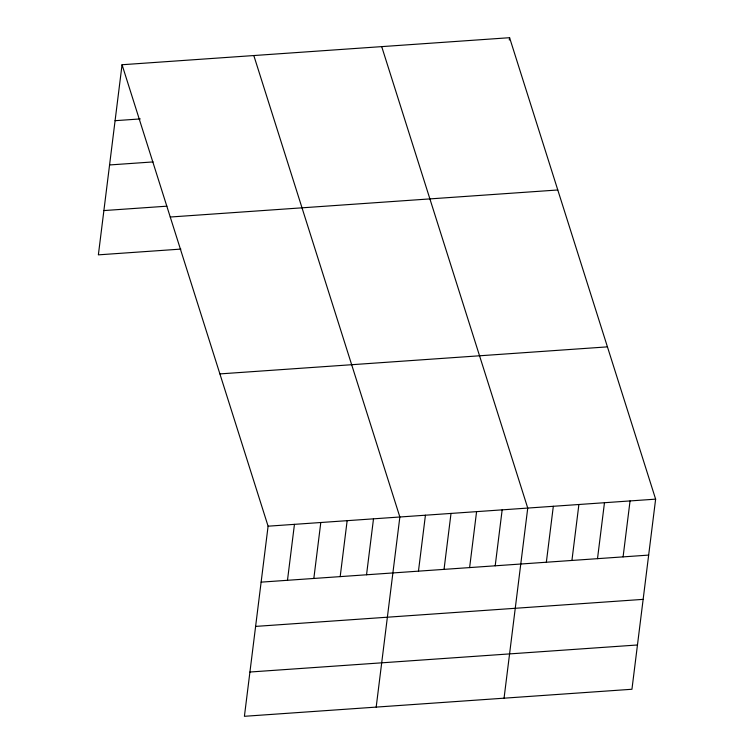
<?xml version="1.0" encoding="UTF-8"?>
<svg xmlns="http://www.w3.org/2000/svg" width="754" height="754" viewBox="0 0 754 754"><rect width="100%" height="100%" fill="white"/><g stroke="black" fill="none" stroke-linecap="round" stroke-linejoin="round"><path stroke-width="1.13" d="M122.054 64.74L268.094 526.188L244.409 716.3L631.946 689.26L655.631 499.148L509.591 37.7L122.054 64.74L98.369 254.852L180.866 249.093M287.481 580.288L294.446 524.35M313.834 578.45L320.799 522.513M340.186 576.612L347.151 520.675M366.538 574.774L373.503 518.837M376.18 707.111L399.856 516.999L253.815 55.551M418.461 571.155L425.435 515.208M509.299 40.028L509.591 37.7M444.04 569.364L451.015 513.427M469.619 567.583L476.585 511.636M495.199 565.802L502.164 509.855M504.058 698.185L527.743 508.073L381.703 46.625M546.348 562.23L553.323 506.283M571.928 560.448L578.893 504.501M597.507 558.657L604.472 502.72M623.087 556.876L630.052 500.929M115.079 120.687L140.291 118.925M109.566 164.956L153.109 161.922M103.882 210.573L166.898 206.181M170.244 217.02L557.781 189.98M219.895 373.909L607.432 346.868M268.094 526.188L655.631 499.148M261.129 582.135L648.666 555.095M255.606 626.404L643.143 599.364M249.932 672.021L637.469 644.981"/></g></svg>
